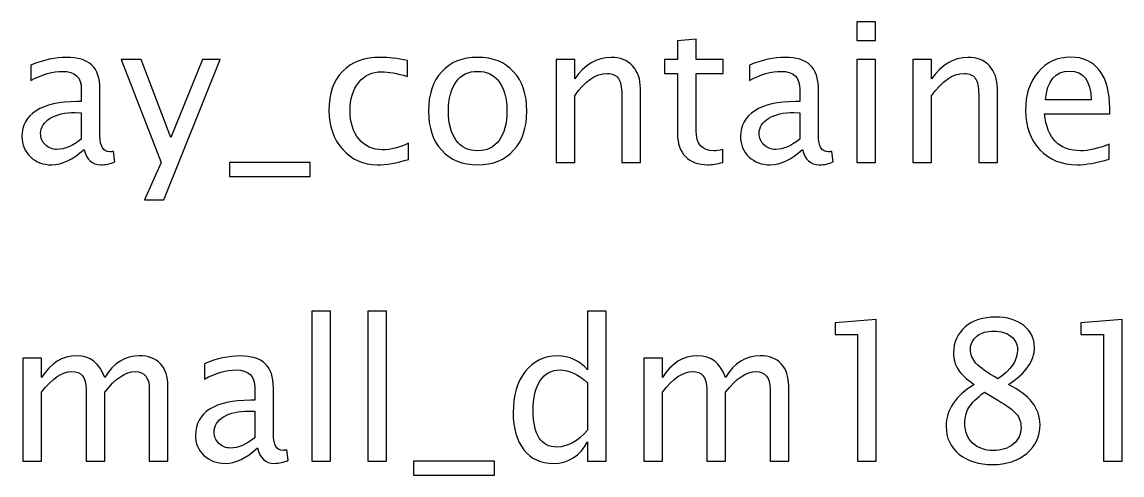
# Model space of a CAD drawing. Header units: centimetres. Extents: x -58 to 58, y -46 to 58.
# Drawn here: x 11.43 to 35.38, y 48.36 to 58.23 of the extents above; entities that cross this region are included whole.
import ezdxf

# ---------------------------------------------------------------- set-up
doc = ezdxf.new("R2010")
doc.units = ezdxf.units.CM
doc.header["$MEASUREMENT"] = 0
doc.layers.add('Layer 1', color=7, linetype='Continuous')

msp = doc.modelspace()

# ---------------------------------------------------------------- linework, layer by layer
at = {"layer": 'Layer 1'}
for points, knots in [([(29.60426, 57.82474), (29.60426, 57.82474), (29.60426, 58.23114), (29.60426, 58.23114), (29.60426, 58.23114), (29.60426, 58.23114), (30.01066, 58.23114), (30.01066, 58.23114), (30.01066, 58.23114), (30.01066, 58.23114), (30.01066, 57.82474), (30.01066, 57.82474), (30.01066, 57.82474), (30.01066, 57.82474), (29.60426, 57.82474), (29.60426, 57.82474)], [0, 0, 0, 0, 0.2, 0.2, 0.2, 0.2, 0.4, 0.4, 0.4, 0.4, 0.6, 0.6, 0.6, 0.6, 1, 1, 1, 1]), ([(26.68679, 55.17115), (26.5612, 55.13657), (26.45184, 55.11964), (26.35941, 55.11964), (26.35941, 55.11964), (26.15198, 55.11964), (25.99041, 55.17891), (25.8747, 55.29744), (25.8747, 55.29744), (25.75828, 55.41597), (25.70042, 55.58037), (25.70042, 55.79133), (25.70042, 55.79133), (25.70042, 55.79133), (25.70042, 57.10931), (25.70042, 57.10931), (25.70042, 57.10931), (25.70042, 57.10931), (25.41961, 57.10931), (25.41961, 57.10931), (25.41961, 57.10931), (25.41961, 57.10931), (25.41961, 57.4141), (25.41961, 57.4141), (25.41961, 57.4141), (25.41961, 57.4141), (25.70042, 57.4141), (25.70042, 57.4141), (25.70042, 57.4141), (25.70042, 57.4141), (25.70042, 57.8198), (25.70042, 57.8198), (25.70042, 57.8198), (25.70042, 57.8198), (26.10682, 57.8586), (26.10682, 57.8586), (26.10682, 57.8586), (26.10682, 57.8586), (26.10682, 57.4141), (26.10682, 57.4141), (26.10682, 57.4141), (26.10682, 57.4141), (26.69526, 57.4141), (26.69526, 57.4141), (26.69526, 57.4141), (26.69526, 57.4141), (26.69526, 57.10931), (26.69526, 57.10931), (26.69526, 57.10931), (26.69526, 57.10931), (26.10682, 57.10931), (26.10682, 57.10931), (26.10682, 57.10931), (26.10682, 57.10931), (26.10682, 55.86471), (26.10682, 55.86471), (26.10682, 55.86471), (26.10682, 55.5712), (26.23453, 55.42444), (26.48923, 55.42444), (26.48923, 55.42444), (26.54356, 55.42444), (26.60918, 55.43361), (26.68679, 55.45125), (26.68679, 55.45125), (26.68679, 55.45125), (26.68679, 55.17115), (26.68679, 55.17115)], [0, 0, 0, 0, 0.05555556, 0.05555556, 0.05555556, 0.05555556, 0.11111111, 0.11111111, 0.11111111, 0.11111111, 0.16666667, 0.16666667, 0.16666667, 0.16666667, 0.22222222, 0.22222222, 0.22222222, 0.22222222, 0.27777778, 0.27777778, 0.27777778, 0.27777778, 0.33333333, 0.33333333, 0.33333333, 0.33333333, 0.38888889, 0.38888889, 0.38888889, 0.38888889, 0.44444444, 0.44444444, 0.44444444, 0.44444444, 0.5, 0.5, 0.5, 0.5, 0.55555556, 0.55555556, 0.55555556, 0.55555556, 0.61111111, 0.61111111, 0.61111111, 0.61111111, 0.66666667, 0.66666667, 0.66666667, 0.66666667, 0.72222222, 0.72222222, 0.72222222, 0.72222222, 0.77777778, 0.77777778, 0.77777778, 0.77777778, 0.83333333, 0.83333333, 0.83333333, 0.83333333, 0.88888889, 0.88888889, 0.88888889, 0.88888889, 1, 1, 1, 1]), ([(12.77747, 55.45619), (12.53335, 55.23182), (12.2984, 55.11964), (12.07262, 55.11964), (12.07262, 55.11964), (11.88706, 55.11964), (11.73255, 55.1775), (11.61049, 55.29391), (11.61049, 55.29391), (11.48772, 55.41033), (11.42634, 55.55708), (11.42634, 55.73418), (11.42634, 55.73418), (11.42634, 55.97901), (11.52935, 56.16739), (11.73537, 56.29862), (11.73537, 56.29862), (11.94139, 56.42986), (12.23702, 56.49547), (12.62225, 56.49547), (12.62225, 56.49547), (12.62225, 56.49547), (12.7175, 56.49547), (12.7175, 56.49547), (12.7175, 56.49547), (12.7175, 56.49547), (12.7175, 56.7657), (12.7175, 56.7657), (12.7175, 56.7657), (12.7175, 57.02605), (12.58204, 57.15587), (12.3104, 57.15587), (12.3104, 57.15587), (12.10014, 57.15587), (11.87013, 57.08955), (11.62107, 56.95691), (11.62107, 56.95691), (11.62107, 56.95691), (11.62107, 57.29134), (11.62107, 57.29134), (11.62107, 57.29134), (11.89483, 57.40423), (12.15306, 57.46067), (12.39506, 57.46067), (12.39506, 57.46067), (12.64412, 57.46067), (12.82827, 57.40423), (12.9461, 57.29063), (12.9461, 57.29063), (13.06464, 57.17704), (13.1239, 57.00206), (13.1239, 56.7657), (13.1239, 56.7657), (13.1239, 56.7657), (13.1239, 55.75182), (13.1239, 55.75182), (13.1239, 55.75182), (13.1239, 55.51969), (13.19516, 55.40327), (13.33839, 55.40327), (13.33839, 55.40327), (13.35603, 55.40327), (13.38213, 55.4061), (13.41671, 55.41174), (13.41671, 55.41174), (13.41671, 55.41174), (13.44563, 55.18596), (13.44563, 55.18596), (13.44563, 55.18596), (13.35321, 55.14151), (13.25161, 55.11964), (13.14013, 55.11964), (13.14013, 55.11964), (12.95034, 55.11964), (12.82969, 55.23182), (12.77747, 55.45619)], [0, 0, 0, 0, 0.05, 0.05, 0.05, 0.05, 0.1, 0.1, 0.1, 0.1, 0.15, 0.15, 0.15, 0.15, 0.2, 0.2, 0.2, 0.2, 0.25, 0.25, 0.25, 0.25, 0.3, 0.3, 0.3, 0.3, 0.35, 0.35, 0.35, 0.35, 0.4, 0.4, 0.4, 0.4, 0.45, 0.45, 0.45, 0.45, 0.5, 0.5, 0.5, 0.5, 0.55, 0.55, 0.55, 0.55, 0.6, 0.6, 0.6, 0.6, 0.65, 0.65, 0.65, 0.65, 0.7, 0.7, 0.7, 0.7, 0.75, 0.75, 0.75, 0.75, 0.8, 0.8, 0.8, 0.8, 0.85, 0.85, 0.85, 0.85, 0.9, 0.9, 0.9, 0.9, 1, 1, 1, 1]), ([(14.09121, 54.35341), (14.09121, 54.35341), (14.45528, 55.16762), (14.45528, 55.16762), (14.45528, 55.16762), (14.45528, 55.16762), (13.58604, 57.4141), (13.58604, 57.4141), (13.58604, 57.4141), (13.58604, 57.4141), (14.02207, 57.4141), (14.02207, 57.4141), (14.02207, 57.4141), (14.02207, 57.4141), (14.66836, 55.71513), (14.66836, 55.71513), (14.66836, 55.71513), (14.66836, 55.71513), (15.35769, 57.4141), (15.35769, 57.4141), (15.35769, 57.4141), (15.35769, 57.4141), (15.7408, 57.4141), (15.7408, 57.4141), (15.7408, 57.4141), (15.7408, 57.4141), (14.51455, 54.35341), (14.51455, 54.35341), (14.51455, 54.35341), (14.51455, 54.35341), (14.09121, 54.35341), (14.09121, 54.35341)], [0, 0, 0, 0, 0.11111111, 0.11111111, 0.11111111, 0.11111111, 0.22222222, 0.22222222, 0.22222222, 0.22222222, 0.33333333, 0.33333333, 0.33333333, 0.33333333, 0.44444444, 0.44444444, 0.44444444, 0.44444444, 0.55555556, 0.55555556, 0.55555556, 0.55555556, 0.66666667, 0.66666667, 0.66666667, 0.66666667, 0.77777778, 0.77777778, 0.77777778, 0.77777778, 1, 1, 1, 1]), ([(19.84502, 55.23817), (19.58184, 55.15915), (19.35465, 55.11964), (19.16345, 55.11964), (19.16345, 55.11964), (18.86006, 55.11964), (18.60888, 55.23182), (18.40921, 55.45548), (18.40921, 55.45548), (18.20954, 55.67985), (18.10935, 55.96278), (18.10935, 56.30356), (18.10935, 56.30356), (18.10935, 56.66763), (18.20813, 56.95197), (18.40568, 57.15517), (18.40568, 57.15517), (18.60324, 57.35907), (18.87911, 57.46067), (19.2333, 57.46067), (19.2333, 57.46067), (19.40757, 57.46067), (19.60372, 57.43668), (19.81962, 57.3887), (19.81962, 57.3887), (19.81962, 57.3887), (19.81962, 57.04581), (19.81962, 57.04581), (19.81962, 57.04581), (19.59031, 57.11354), (19.40334, 57.14741), (19.2594, 57.14741), (19.2594, 57.14741), (19.05056, 57.14741), (18.88334, 57.06909), (18.75846, 56.91316), (18.75846, 56.91316), (18.63358, 56.75723), (18.57078, 56.54909), (18.57078, 56.28945), (18.57078, 56.28945), (18.57078, 56.03757), (18.63569, 55.83437), (18.76481, 55.67844), (18.76481, 55.67844), (18.89393, 55.52322), (19.06255, 55.44561), (19.2721, 55.44561), (19.2721, 55.44561), (19.45767, 55.44561), (19.64817, 55.49358), (19.84502, 55.58954), (19.84502, 55.58954), (19.84502, 55.58954), (19.84502, 55.23817), (19.84502, 55.23817)], [0, 0, 0, 0, 0.06666667, 0.06666667, 0.06666667, 0.06666667, 0.13333333, 0.13333333, 0.13333333, 0.13333333, 0.2, 0.2, 0.2, 0.2, 0.26666667, 0.26666667, 0.26666667, 0.26666667, 0.33333333, 0.33333333, 0.33333333, 0.33333333, 0.4, 0.4, 0.4, 0.4, 0.46666667, 0.46666667, 0.46666667, 0.46666667, 0.53333333, 0.53333333, 0.53333333, 0.53333333, 0.6, 0.6, 0.6, 0.6, 0.66666667, 0.66666667, 0.66666667, 0.66666667, 0.73333333, 0.73333333, 0.73333333, 0.73333333, 0.8, 0.8, 0.8, 0.8, 0.86666667, 0.86666667, 0.86666667, 0.86666667, 1, 1, 1, 1]), ([(21.34855, 55.11964), (21.01906, 55.11964), (20.758, 55.22477), (20.56609, 55.43502), (20.56609, 55.43502), (20.37348, 55.64528), (20.27752, 55.93103), (20.27752, 56.29157), (20.27752, 56.29157), (20.27752, 56.6514), (20.37348, 56.93644), (20.56609, 57.14599), (20.56609, 57.14599), (20.758, 57.35554), (21.01906, 57.46067), (21.34855, 57.46067), (21.34855, 57.46067), (21.67805, 57.46067), (21.9391, 57.35554), (22.13101, 57.14599), (22.13101, 57.14599), (22.32363, 56.93644), (22.41958, 56.6514), (22.41958, 56.29157), (22.41958, 56.29157), (22.41958, 55.93103), (22.32363, 55.64528), (22.13101, 55.43502), (22.13101, 55.43502), (21.9391, 55.22477), (21.67805, 55.11964), (21.34855, 55.11964)], [0, 0, 0, 0, 0.11111111, 0.11111111, 0.11111111, 0.11111111, 0.22222222, 0.22222222, 0.22222222, 0.22222222, 0.33333333, 0.33333333, 0.33333333, 0.33333333, 0.44444444, 0.44444444, 0.44444444, 0.44444444, 0.55555556, 0.55555556, 0.55555556, 0.55555556, 0.66666667, 0.66666667, 0.66666667, 0.66666667, 0.77777778, 0.77777778, 0.77777778, 0.77777778, 1, 1, 1, 1]), ([(23.056, 55.17044), (23.056, 55.17044), (23.056, 57.4141), (23.056, 57.4141), (23.056, 57.4141), (23.056, 57.4141), (23.4624, 57.4141), (23.4624, 57.4141), (23.4624, 57.4141), (23.4624, 57.4141), (23.4624, 56.99007), (23.4624, 56.99007), (23.4624, 56.99007), (23.67759, 57.30404), (23.94147, 57.46067), (24.25333, 57.46067), (24.25333, 57.46067), (24.44947, 57.46067), (24.6054, 57.39929), (24.7204, 57.27582), (24.7204, 57.27582), (24.83541, 57.15305), (24.89326, 56.98724), (24.89326, 56.77981), (24.89326, 56.77981), (24.89326, 56.77981), (24.89326, 55.17044), (24.89326, 55.17044), (24.89326, 55.17044), (24.89326, 55.17044), (24.48687, 55.17044), (24.48687, 55.17044), (24.48687, 55.17044), (24.48687, 55.17044), (24.48687, 56.64717), (24.48687, 56.64717), (24.48687, 56.64717), (24.48687, 56.81368), (24.46217, 56.93221), (24.41349, 57.00277), (24.41349, 57.00277), (24.3641, 57.07403), (24.28296, 57.10931), (24.16937, 57.10931), (24.16937, 57.10931), (23.9196, 57.10931), (23.68394, 56.94632), (23.4624, 56.62036), (23.4624, 56.62036), (23.4624, 56.62036), (23.4624, 55.17044), (23.4624, 55.17044), (23.4624, 55.17044), (23.4624, 55.17044), (23.056, 55.17044), (23.056, 55.17044)], [0, 0, 0, 0, 0.06666667, 0.06666667, 0.06666667, 0.06666667, 0.13333333, 0.13333333, 0.13333333, 0.13333333, 0.2, 0.2, 0.2, 0.2, 0.26666667, 0.26666667, 0.26666667, 0.26666667, 0.33333333, 0.33333333, 0.33333333, 0.33333333, 0.4, 0.4, 0.4, 0.4, 0.46666667, 0.46666667, 0.46666667, 0.46666667, 0.53333333, 0.53333333, 0.53333333, 0.53333333, 0.6, 0.6, 0.6, 0.6, 0.66666667, 0.66666667, 0.66666667, 0.66666667, 0.73333333, 0.73333333, 0.73333333, 0.73333333, 0.8, 0.8, 0.8, 0.8, 0.86666667, 0.86666667, 0.86666667, 0.86666667, 1, 1, 1, 1]), ([(28.42316, 55.45619), (28.17904, 55.23182), (27.94409, 55.11964), (27.71831, 55.11964), (27.71831, 55.11964), (27.53275, 55.11964), (27.37824, 55.1775), (27.25618, 55.29391), (27.25618, 55.29391), (27.13341, 55.41033), (27.07203, 55.55708), (27.07203, 55.73418), (27.07203, 55.73418), (27.07203, 55.97901), (27.17504, 56.16739), (27.38106, 56.29862), (27.38106, 56.29862), (27.58708, 56.42986), (27.88271, 56.49547), (28.26794, 56.49547), (28.26794, 56.49547), (28.26794, 56.49547), (28.36319, 56.49547), (28.36319, 56.49547), (28.36319, 56.49547), (28.36319, 56.49547), (28.36319, 56.7657), (28.36319, 56.7657), (28.36319, 56.7657), (28.36319, 57.02605), (28.22773, 57.15587), (27.95609, 57.15587), (27.95609, 57.15587), (27.74583, 57.15587), (27.51582, 57.08955), (27.26676, 56.95691), (27.26676, 56.95691), (27.26676, 56.95691), (27.26676, 57.29134), (27.26676, 57.29134), (27.26676, 57.29134), (27.54052, 57.40423), (27.79875, 57.46067), (28.04075, 57.46067), (28.04075, 57.46067), (28.28981, 57.46067), (28.47396, 57.40423), (28.59179, 57.29063), (28.59179, 57.29063), (28.71033, 57.17704), (28.76959, 57.00206), (28.76959, 56.7657), (28.76959, 56.7657), (28.76959, 56.7657), (28.76959, 55.75182), (28.76959, 55.75182), (28.76959, 55.75182), (28.76959, 55.51969), (28.84085, 55.40327), (28.98408, 55.40327), (28.98408, 55.40327), (29.00172, 55.40327), (29.02782, 55.4061), (29.0624, 55.41174), (29.0624, 55.41174), (29.0624, 55.41174), (29.09132, 55.18596), (29.09132, 55.18596), (29.09132, 55.18596), (28.9989, 55.14151), (28.8973, 55.11964), (28.78582, 55.11964), (28.78582, 55.11964), (28.59603, 55.11964), (28.47538, 55.23182), (28.42316, 55.45619)], [0, 0, 0, 0, 0.05, 0.05, 0.05, 0.05, 0.1, 0.1, 0.1, 0.1, 0.15, 0.15, 0.15, 0.15, 0.2, 0.2, 0.2, 0.2, 0.25, 0.25, 0.25, 0.25, 0.3, 0.3, 0.3, 0.3, 0.35, 0.35, 0.35, 0.35, 0.4, 0.4, 0.4, 0.4, 0.45, 0.45, 0.45, 0.45, 0.5, 0.5, 0.5, 0.5, 0.55, 0.55, 0.55, 0.55, 0.6, 0.6, 0.6, 0.6, 0.65, 0.65, 0.65, 0.65, 0.7, 0.7, 0.7, 0.7, 0.75, 0.75, 0.75, 0.75, 0.8, 0.8, 0.8, 0.8, 0.85, 0.85, 0.85, 0.85, 0.9, 0.9, 0.9, 0.9, 1, 1, 1, 1]), ([(29.60426, 55.17044), (29.60426, 55.17044), (29.60426, 57.4141), (29.60426, 57.4141), (29.60426, 57.4141), (29.60426, 57.4141), (30.01066, 57.4141), (30.01066, 57.4141), (30.01066, 57.4141), (30.01066, 57.4141), (30.01066, 55.17044), (30.01066, 55.17044), (30.01066, 55.17044), (30.01066, 55.17044), (29.60426, 55.17044), (29.60426, 55.17044)], [0, 0, 0, 0, 0.2, 0.2, 0.2, 0.2, 0.4, 0.4, 0.4, 0.4, 0.6, 0.6, 0.6, 0.6, 1, 1, 1, 1]), ([(30.82769, 55.17044), (30.82769, 55.17044), (30.82769, 57.4141), (30.82769, 57.4141), (30.82769, 57.4141), (30.82769, 57.4141), (31.23409, 57.4141), (31.23409, 57.4141), (31.23409, 57.4141), (31.23409, 57.4141), (31.23409, 56.99007), (31.23409, 56.99007), (31.23409, 56.99007), (31.44928, 57.30404), (31.71316, 57.46067), (32.02502, 57.46067), (32.02502, 57.46067), (32.22116, 57.46067), (32.37709, 57.39929), (32.49209, 57.27582), (32.49209, 57.27582), (32.6071, 57.15305), (32.66495, 56.98724), (32.66495, 56.77981), (32.66495, 56.77981), (32.66495, 56.77981), (32.66495, 55.17044), (32.66495, 55.17044), (32.66495, 55.17044), (32.66495, 55.17044), (32.25856, 55.17044), (32.25856, 55.17044), (32.25856, 55.17044), (32.25856, 55.17044), (32.25856, 56.64717), (32.25856, 56.64717), (32.25856, 56.64717), (32.25856, 56.81368), (32.23386, 56.93221), (32.18518, 57.00277), (32.18518, 57.00277), (32.13579, 57.07403), (32.05465, 57.10931), (31.94106, 57.10931), (31.94106, 57.10931), (31.69129, 57.10931), (31.45563, 56.94632), (31.23409, 56.62036), (31.23409, 56.62036), (31.23409, 56.62036), (31.23409, 55.17044), (31.23409, 55.17044), (31.23409, 55.17044), (31.23409, 55.17044), (30.82769, 55.17044), (30.82769, 55.17044)], [0, 0, 0, 0, 0.06666667, 0.06666667, 0.06666667, 0.06666667, 0.13333333, 0.13333333, 0.13333333, 0.13333333, 0.2, 0.2, 0.2, 0.2, 0.26666667, 0.26666667, 0.26666667, 0.26666667, 0.33333333, 0.33333333, 0.33333333, 0.33333333, 0.4, 0.4, 0.4, 0.4, 0.46666667, 0.46666667, 0.46666667, 0.46666667, 0.53333333, 0.53333333, 0.53333333, 0.53333333, 0.6, 0.6, 0.6, 0.6, 0.66666667, 0.66666667, 0.66666667, 0.66666667, 0.73333333, 0.73333333, 0.73333333, 0.73333333, 0.8, 0.8, 0.8, 0.8, 0.86666667, 0.86666667, 0.86666667, 0.86666667, 1, 1, 1, 1]), ([(35.10195, 55.24241), (34.8289, 55.16056), (34.59536, 55.11964), (34.40062, 55.11964), (34.40062, 55.11964), (34.06831, 55.11964), (33.79808, 55.22971), (33.58994, 55.44913), (33.58994, 55.44913), (33.3818, 55.66856), (33.27738, 55.9529), (33.27738, 56.30286), (33.27738, 56.30286), (33.27738, 56.64223), (33.3691, 56.92092), (33.55325, 57.13894), (33.55325, 57.13894), (33.7374, 57.35625), (33.97306, 57.4649), (34.26022, 57.4649), (34.26022, 57.4649), (34.53186, 57.4649), (34.74211, 57.36824), (34.89028, 57.17492), (34.89028, 57.17492), (35.03845, 56.9816), (35.11253, 56.70784), (35.11253, 56.35295), (35.11253, 56.35295), (35.11253, 56.35295), (35.11041, 56.22877), (35.11041, 56.22877), (35.11041, 56.22877), (35.11041, 56.22877), (33.69225, 56.22877), (33.69225, 56.22877), (33.69225, 56.22877), (33.75151, 55.69255), (34.01327, 55.42444), (34.47682, 55.42444), (34.47682, 55.42444), (34.64686, 55.42444), (34.855, 55.47242), (35.10195, 55.56837), (35.10195, 55.56837), (35.10195, 55.56837), (35.10195, 55.24241), (35.10195, 55.24241)], [0, 0, 0, 0, 0.07692308, 0.07692308, 0.07692308, 0.07692308, 0.15384615, 0.15384615, 0.15384615, 0.15384615, 0.23076923, 0.23076923, 0.23076923, 0.23076923, 0.30769231, 0.30769231, 0.30769231, 0.30769231, 0.38461538, 0.38461538, 0.38461538, 0.38461538, 0.46153846, 0.46153846, 0.46153846, 0.46153846, 0.53846154, 0.53846154, 0.53846154, 0.53846154, 0.61538462, 0.61538462, 0.61538462, 0.61538462, 0.69230769, 0.69230769, 0.69230769, 0.69230769, 0.76923077, 0.76923077, 0.76923077, 0.76923077, 0.84615385, 0.84615385, 0.84615385, 0.84615385, 1, 1, 1, 1]), ([(21.34785, 55.42444), (21.54893, 55.42444), (21.70556, 55.49993), (21.81704, 55.65163), (21.81704, 55.65163), (21.92781, 55.80262), (21.98355, 56.0164), (21.98355, 56.29157), (21.98355, 56.29157), (21.98355, 56.56603), (21.92781, 56.77911), (21.81704, 56.93009), (21.81704, 56.93009), (21.70556, 57.08038), (21.54893, 57.15587), (21.34785, 57.15587), (21.34785, 57.15587), (21.14606, 57.15587), (20.98942, 57.08038), (20.87936, 56.93009), (20.87936, 56.93009), (20.76859, 56.77911), (20.71355, 56.56603), (20.71355, 56.29157), (20.71355, 56.29157), (20.71355, 56.0164), (20.76859, 55.80262), (20.87936, 55.65163), (20.87936, 55.65163), (20.98942, 55.49993), (21.14606, 55.42444), (21.34785, 55.42444)], [0, 0, 0, 0, 0.11111111, 0.11111111, 0.11111111, 0.11111111, 0.22222222, 0.22222222, 0.22222222, 0.22222222, 0.33333333, 0.33333333, 0.33333333, 0.33333333, 0.44444444, 0.44444444, 0.44444444, 0.44444444, 0.55555556, 0.55555556, 0.55555556, 0.55555556, 0.66666667, 0.66666667, 0.66666667, 0.66666667, 0.77777778, 0.77777778, 0.77777778, 0.77777778, 1, 1, 1, 1]), ([(33.71341, 56.53357), (33.71341, 56.53357), (34.70401, 56.53357), (34.70401, 56.53357), (34.70401, 56.53357), (34.70401, 56.95126), (34.54808, 57.16011), (34.23693, 57.16011), (34.23693, 57.16011), (33.92367, 57.16011), (33.7494, 56.95126), (33.71341, 56.53357)], [0, 0, 0, 0, 0.25, 0.25, 0.25, 0.25, 0.5, 0.5, 0.5, 0.5, 1, 1, 1, 1]), ([(12.7175, 55.67773), (12.7175, 55.67773), (12.7175, 56.25417), (12.7175, 56.25417), (12.7175, 56.25417), (12.7175, 56.25417), (12.58697, 56.25841), (12.58697, 56.25841), (12.58697, 56.25841), (12.3612, 56.25841), (12.17916, 56.21678), (12.04017, 56.13352), (12.04017, 56.13352), (11.90188, 56.04956), (11.83274, 55.93879), (11.83274, 55.8005), (11.83274, 55.8005), (11.83274, 55.70384), (11.86731, 55.622), (11.93575, 55.55497), (11.93575, 55.55497), (12.00489, 55.48794), (12.08885, 55.45407), (12.18834, 55.45407), (12.18834, 55.45407), (12.35767, 55.45407), (12.53406, 55.52886), (12.7175, 55.67773)], [0, 0, 0, 0, 0.125, 0.125, 0.125, 0.125, 0.25, 0.25, 0.25, 0.25, 0.375, 0.375, 0.375, 0.375, 0.5, 0.5, 0.5, 0.5, 0.625, 0.625, 0.625, 0.625, 0.75, 0.75, 0.75, 0.75, 1, 1, 1, 1]), ([(28.36319, 55.67773), (28.36319, 55.67773), (28.36319, 56.25417), (28.36319, 56.25417), (28.36319, 56.25417), (28.36319, 56.25417), (28.23266, 56.25841), (28.23266, 56.25841), (28.23266, 56.25841), (28.00689, 56.25841), (27.82485, 56.21678), (27.68586, 56.13352), (27.68586, 56.13352), (27.54757, 56.04956), (27.47843, 55.93879), (27.47843, 55.8005), (27.47843, 55.8005), (27.47843, 55.70384), (27.513, 55.622), (27.58144, 55.55497), (27.58144, 55.55497), (27.65058, 55.48794), (27.73454, 55.45407), (27.83403, 55.45407), (27.83403, 55.45407), (28.00336, 55.45407), (28.17975, 55.52886), (28.36319, 55.67773)], [0, 0, 0, 0, 0.125, 0.125, 0.125, 0.125, 0.25, 0.25, 0.25, 0.25, 0.375, 0.375, 0.375, 0.375, 0.5, 0.5, 0.5, 0.5, 0.625, 0.625, 0.625, 0.625, 0.75, 0.75, 0.75, 0.75, 1, 1, 1, 1]), ([(15.94188, 54.86564), (15.94188, 54.86564), (15.94188, 55.17044), (15.94188, 55.17044), (15.94188, 55.17044), (15.94188, 55.17044), (17.70295, 55.17044), (17.70295, 55.17044), (17.70295, 55.17044), (17.70295, 55.17044), (17.70295, 54.86564), (17.70295, 54.86564), (17.70295, 54.86564), (17.70295, 54.86564), (15.94188, 54.86564), (15.94188, 54.86564)], [0, 0, 0, 0, 0.2, 0.2, 0.2, 0.2, 0.4, 0.4, 0.4, 0.4, 0.6, 0.6, 0.6, 0.6, 1, 1, 1, 1]), ([(17.73575, 48.66522), (17.73575, 48.66522), (17.73575, 51.92912), (17.73575, 51.92912), (17.73575, 51.92912), (17.73575, 51.92912), (18.14215, 51.92912), (18.14215, 51.92912), (18.14215, 51.92912), (18.14215, 51.92912), (18.14215, 48.66522), (18.14215, 48.66522), (18.14215, 48.66522), (18.14215, 48.66522), (17.73575, 48.66522), (17.73575, 48.66522)], [0, 0, 0, 0, 0.2, 0.2, 0.2, 0.2, 0.4, 0.4, 0.4, 0.4, 0.6, 0.6, 0.6, 0.6, 1, 1, 1, 1]), ([(18.95918, 48.66522), (18.95918, 48.66522), (18.95918, 51.92912), (18.95918, 51.92912), (18.95918, 51.92912), (18.95918, 51.92912), (19.36558, 51.92912), (19.36558, 51.92912), (19.36558, 51.92912), (19.36558, 51.92912), (19.36558, 48.66522), (19.36558, 48.66522), (19.36558, 48.66522), (19.36558, 48.66522), (18.95918, 48.66522), (18.95918, 48.66522)], [0, 0, 0, 0, 0.2, 0.2, 0.2, 0.2, 0.4, 0.4, 0.4, 0.4, 0.6, 0.6, 0.6, 0.6, 1, 1, 1, 1]), ([(23.74285, 48.66522), (23.74285, 48.66522), (23.74285, 49.08644), (23.74285, 49.08644), (23.74285, 49.08644), (23.57704, 48.77176), (23.32727, 48.61442), (22.99355, 48.61442), (22.99355, 48.61442), (22.72261, 48.61442), (22.50954, 48.71249), (22.35431, 48.90934), (22.35431, 48.90934), (22.19909, 49.10619), (22.12148, 49.37501), (22.12148, 49.71579), (22.12148, 49.71579), (22.12148, 50.08832), (22.20967, 50.38819), (22.38536, 50.61537), (22.38536, 50.61537), (22.56175, 50.84186), (22.79317, 50.95545), (23.08033, 50.95545), (23.08033, 50.95545), (23.34632, 50.95545), (23.56787, 50.85385), (23.74285, 50.64995), (23.74285, 50.64995), (23.74285, 50.64995), (23.74285, 51.92912), (23.74285, 51.92912), (23.74285, 51.92912), (23.74285, 51.92912), (24.14924, 51.92912), (24.14924, 51.92912), (24.14924, 51.92912), (24.14924, 51.92912), (24.14924, 48.66522), (24.14924, 48.66522), (24.14924, 48.66522), (24.14924, 48.66522), (23.74285, 48.66522), (23.74285, 48.66522)], [0, 0, 0, 0, 0.08333333, 0.08333333, 0.08333333, 0.08333333, 0.16666667, 0.16666667, 0.16666667, 0.16666667, 0.25, 0.25, 0.25, 0.25, 0.33333333, 0.33333333, 0.33333333, 0.33333333, 0.41666667, 0.41666667, 0.41666667, 0.41666667, 0.5, 0.5, 0.5, 0.5, 0.58333333, 0.58333333, 0.58333333, 0.58333333, 0.66666667, 0.66666667, 0.66666667, 0.66666667, 0.75, 0.75, 0.75, 0.75, 0.83333333, 0.83333333, 0.83333333, 0.83333333, 1, 1, 1, 1]), ([(29.61871, 48.66522), (29.61871, 48.66522), (29.61871, 51.42112), (29.61871, 51.42112), (29.61871, 51.42112), (29.61871, 51.42112), (29.13188, 51.42112), (29.13188, 51.42112), (29.13188, 51.42112), (29.13188, 51.42112), (29.13188, 51.67512), (29.13188, 51.67512), (29.13188, 51.67512), (29.13188, 51.67512), (30.02511, 51.75132), (30.02511, 51.75132), (30.02511, 51.75132), (30.02511, 51.75132), (30.02511, 48.66522), (30.02511, 48.66522), (30.02511, 48.66522), (30.02511, 48.66522), (29.61871, 48.66522), (29.61871, 48.66522)], [0, 0, 0, 0, 0.14285714, 0.14285714, 0.14285714, 0.14285714, 0.28571429, 0.28571429, 0.28571429, 0.28571429, 0.42857143, 0.42857143, 0.42857143, 0.42857143, 0.57142857, 0.57142857, 0.57142857, 0.57142857, 0.71428571, 0.71428571, 0.71428571, 0.71428571, 1, 1, 1, 1]), ([(32.16013, 50.33104), (31.9922, 50.44816), (31.87508, 50.55681), (31.80947, 50.65771), (31.80947, 50.65771), (31.74385, 50.7579), (31.71139, 50.87925), (31.71139, 51.02107), (31.71139, 51.02107), (31.71139, 51.25249), (31.79606, 51.44087), (31.96469, 51.58551), (31.96469, 51.58551), (32.13402, 51.73015), (32.35486, 51.80212), (32.6272, 51.80212), (32.6272, 51.80212), (32.87838, 51.80212), (33.08229, 51.74073), (33.23821, 51.61797), (33.23821, 51.61797), (33.39414, 51.49591), (33.47246, 51.33645), (33.47246, 51.14101), (33.47246, 51.14101), (33.47246, 50.84468), (33.28266, 50.57445), (32.90378, 50.33104), (32.90378, 50.33104), (33.36451, 50.10526), (33.59522, 49.81386), (33.59522, 49.45685), (33.59522, 49.45685), (33.59522, 49.20215), (33.49856, 48.99401), (33.30595, 48.83173), (33.30595, 48.83173), (33.11333, 48.67016), (32.86568, 48.58902), (32.56229, 48.58902), (32.56229, 48.58902), (32.25961, 48.58902), (32.01549, 48.66522), (31.82922, 48.81762), (31.82922, 48.81762), (31.64366, 48.96931), (31.55053, 49.16969), (31.55053, 49.41734), (31.55053, 49.41734), (31.55053, 49.78423), (31.75373, 50.08832), (32.16013, 50.33104)], [0, 0, 0, 0, 0.07142857, 0.07142857, 0.07142857, 0.07142857, 0.14285714, 0.14285714, 0.14285714, 0.14285714, 0.21428571, 0.21428571, 0.21428571, 0.21428571, 0.28571429, 0.28571429, 0.28571429, 0.28571429, 0.35714286, 0.35714286, 0.35714286, 0.35714286, 0.42857143, 0.42857143, 0.42857143, 0.42857143, 0.5, 0.5, 0.5, 0.5, 0.57142857, 0.57142857, 0.57142857, 0.57142857, 0.64285714, 0.64285714, 0.64285714, 0.64285714, 0.71428571, 0.71428571, 0.71428571, 0.71428571, 0.78571429, 0.78571429, 0.78571429, 0.78571429, 0.85714286, 0.85714286, 0.85714286, 0.85714286, 1, 1, 1, 1]), ([(34.97247, 48.66522), (34.97247, 48.66522), (34.97247, 51.42112), (34.97247, 51.42112), (34.97247, 51.42112), (34.97247, 51.42112), (34.48564, 51.42112), (34.48564, 51.42112), (34.48564, 51.42112), (34.48564, 51.42112), (34.48564, 51.67512), (34.48564, 51.67512), (34.48564, 51.67512), (34.48564, 51.67512), (35.37887, 51.75132), (35.37887, 51.75132), (35.37887, 51.75132), (35.37887, 51.75132), (35.37887, 48.66522), (35.37887, 48.66522), (35.37887, 48.66522), (35.37887, 48.66522), (34.97247, 48.66522), (34.97247, 48.66522)], [0, 0, 0, 0, 0.14285714, 0.14285714, 0.14285714, 0.14285714, 0.28571429, 0.28571429, 0.28571429, 0.28571429, 0.42857143, 0.42857143, 0.42857143, 0.42857143, 0.57142857, 0.57142857, 0.57142857, 0.57142857, 0.71428571, 0.71428571, 0.71428571, 0.71428571, 1, 1, 1, 1]), ([(32.67659, 50.45874), (32.96164, 50.64712), (33.10416, 50.85597), (33.10416, 51.08668), (33.10416, 51.08668), (33.10416, 51.21016), (33.05618, 51.30893), (32.96093, 51.38443), (32.96093, 51.38443), (32.86498, 51.45992), (32.74009, 51.49732), (32.58558, 51.49732), (32.58558, 51.49732), (32.436, 51.49732), (32.31394, 51.46063), (32.2201, 51.38655), (32.2201, 51.38655), (32.12626, 51.31246), (32.07969, 51.21721), (32.07969, 51.09938), (32.07969, 51.09938), (32.07969, 50.98508), (32.12203, 50.88207), (32.20669, 50.79035), (32.20669, 50.79035), (32.29136, 50.69934), (32.44799, 50.58856), (32.67659, 50.45874)], [0, 0, 0, 0, 0.125, 0.125, 0.125, 0.125, 0.25, 0.25, 0.25, 0.25, 0.375, 0.375, 0.375, 0.375, 0.5, 0.5, 0.5, 0.5, 0.625, 0.625, 0.625, 0.625, 0.75, 0.75, 0.75, 0.75, 1, 1, 1, 1]), ([(11.44573, 48.66522), (11.44573, 48.66522), (11.44573, 50.90888), (11.44573, 50.90888), (11.44573, 50.90888), (11.44573, 50.90888), (11.85213, 50.90888), (11.85213, 50.90888), (11.85213, 50.90888), (11.85213, 50.90888), (11.85213, 50.48485), (11.85213, 50.48485), (11.85213, 50.48485), (12.05039, 50.79882), (12.30439, 50.95545), (12.61554, 50.95545), (12.61554, 50.95545), (12.9154, 50.95545), (13.11931, 50.79882), (13.22796, 50.48485), (13.22796, 50.48485), (13.42058, 50.80164), (13.67176, 50.95968), (13.98008, 50.95968), (13.98008, 50.95968), (14.17693, 50.95968), (14.33004, 50.90183), (14.4394, 50.78541), (14.4394, 50.78541), (14.54876, 50.669), (14.60379, 50.50601), (14.60379, 50.29646), (14.60379, 50.29646), (14.60379, 50.29646), (14.60379, 48.66522), (14.60379, 48.66522), (14.60379, 48.66522), (14.60379, 48.66522), (14.19739, 48.66522), (14.19739, 48.66522), (14.19739, 48.66522), (14.19739, 48.66522), (14.19739, 50.22944), (14.19739, 50.22944), (14.19739, 50.22944), (14.19739, 50.48485), (14.09579, 50.61255), (13.89259, 50.61255), (13.89259, 50.61255), (13.68163, 50.61255), (13.46009, 50.46368), (13.22796, 50.16523), (13.22796, 50.16523), (13.22796, 50.16523), (13.22796, 48.66522), (13.22796, 48.66522), (13.22796, 48.66522), (13.22796, 48.66522), (12.82156, 48.66522), (12.82156, 48.66522), (12.82156, 48.66522), (12.82156, 48.66522), (12.82156, 50.23085), (12.82156, 50.23085), (12.82156, 50.23085), (12.82156, 50.48837), (12.71855, 50.61679), (12.51182, 50.61679), (12.51182, 50.61679), (12.30651, 50.61679), (12.08637, 50.46721), (11.85213, 50.16735), (11.85213, 50.16735), (11.85213, 50.16735), (11.85213, 48.66522), (11.85213, 48.66522), (11.85213, 48.66522), (11.85213, 48.66522), (11.44573, 48.66522), (11.44573, 48.66522)], [0, 0, 0, 0, 0.04761905, 0.04761905, 0.04761905, 0.04761905, 0.0952381, 0.0952381, 0.0952381, 0.0952381, 0.14285714, 0.14285714, 0.14285714, 0.14285714, 0.19047619, 0.19047619, 0.19047619, 0.19047619, 0.23809524, 0.23809524, 0.23809524, 0.23809524, 0.28571429, 0.28571429, 0.28571429, 0.28571429, 0.33333333, 0.33333333, 0.33333333, 0.33333333, 0.38095238, 0.38095238, 0.38095238, 0.38095238, 0.42857143, 0.42857143, 0.42857143, 0.42857143, 0.47619048, 0.47619048, 0.47619048, 0.47619048, 0.52380952, 0.52380952, 0.52380952, 0.52380952, 0.57142857, 0.57142857, 0.57142857, 0.57142857, 0.61904762, 0.61904762, 0.61904762, 0.61904762, 0.66666667, 0.66666667, 0.66666667, 0.66666667, 0.71428571, 0.71428571, 0.71428571, 0.71428571, 0.76190476, 0.76190476, 0.76190476, 0.76190476, 0.80952381, 0.80952381, 0.80952381, 0.80952381, 0.85714286, 0.85714286, 0.85714286, 0.85714286, 0.9047619, 0.9047619, 0.9047619, 0.9047619, 1, 1, 1, 1]), ([(16.55465, 48.95097), (16.31053, 48.7266), (16.07558, 48.61442), (15.8498, 48.61442), (15.8498, 48.61442), (15.66424, 48.61442), (15.50973, 48.67228), (15.38767, 48.78869), (15.38767, 48.78869), (15.2649, 48.90511), (15.20352, 49.05186), (15.20352, 49.22896), (15.20352, 49.22896), (15.20352, 49.47379), (15.30653, 49.66217), (15.51255, 49.7934), (15.51255, 49.7934), (15.71857, 49.92464), (16.0142, 49.99025), (16.39943, 49.99025), (16.39943, 49.99025), (16.39943, 49.99025), (16.49468, 49.99025), (16.49468, 49.99025), (16.49468, 49.99025), (16.49468, 49.99025), (16.49468, 50.26048), (16.49468, 50.26048), (16.49468, 50.26048), (16.49468, 50.52083), (16.35922, 50.65065), (16.08758, 50.65065), (16.08758, 50.65065), (15.87732, 50.65065), (15.64731, 50.58433), (15.39825, 50.45169), (15.39825, 50.45169), (15.39825, 50.45169), (15.39825, 50.78612), (15.39825, 50.78612), (15.39825, 50.78612), (15.67201, 50.89901), (15.93024, 50.95545), (16.17224, 50.95545), (16.17224, 50.95545), (16.4213, 50.95545), (16.60545, 50.89901), (16.72328, 50.78541), (16.72328, 50.78541), (16.84182, 50.67182), (16.90108, 50.49684), (16.90108, 50.26048), (16.90108, 50.26048), (16.90108, 50.26048), (16.90108, 49.2466), (16.90108, 49.2466), (16.90108, 49.2466), (16.90108, 49.01447), (16.97234, 48.89805), (17.11557, 48.89805), (17.11557, 48.89805), (17.13321, 48.89805), (17.15931, 48.90088), (17.19389, 48.90652), (17.19389, 48.90652), (17.19389, 48.90652), (17.22281, 48.68074), (17.22281, 48.68074), (17.22281, 48.68074), (17.13039, 48.63629), (17.02879, 48.61442), (16.91731, 48.61442), (16.91731, 48.61442), (16.72752, 48.61442), (16.60687, 48.7266), (16.55465, 48.95097)], [0, 0, 0, 0, 0.05, 0.05, 0.05, 0.05, 0.1, 0.1, 0.1, 0.1, 0.15, 0.15, 0.15, 0.15, 0.2, 0.2, 0.2, 0.2, 0.25, 0.25, 0.25, 0.25, 0.3, 0.3, 0.3, 0.3, 0.35, 0.35, 0.35, 0.35, 0.4, 0.4, 0.4, 0.4, 0.45, 0.45, 0.45, 0.45, 0.5, 0.5, 0.5, 0.5, 0.55, 0.55, 0.55, 0.55, 0.6, 0.6, 0.6, 0.6, 0.65, 0.65, 0.65, 0.65, 0.7, 0.7, 0.7, 0.7, 0.75, 0.75, 0.75, 0.75, 0.8, 0.8, 0.8, 0.8, 0.85, 0.85, 0.85, 0.85, 0.9, 0.9, 0.9, 0.9, 1, 1, 1, 1]), ([(24.96346, 48.66522), (24.96346, 48.66522), (24.96346, 50.90888), (24.96346, 50.90888), (24.96346, 50.90888), (24.96346, 50.90888), (25.36986, 50.90888), (25.36986, 50.90888), (25.36986, 50.90888), (25.36986, 50.90888), (25.36986, 50.48485), (25.36986, 50.48485), (25.36986, 50.48485), (25.56812, 50.79882), (25.82212, 50.95545), (26.13327, 50.95545), (26.13327, 50.95545), (26.43313, 50.95545), (26.63704, 50.79882), (26.74569, 50.48485), (26.74569, 50.48485), (26.93831, 50.80164), (27.18949, 50.95968), (27.49781, 50.95968), (27.49781, 50.95968), (27.69466, 50.95968), (27.84777, 50.90183), (27.95713, 50.78541), (27.95713, 50.78541), (28.06649, 50.669), (28.12152, 50.50601), (28.12152, 50.29646), (28.12152, 50.29646), (28.12152, 50.29646), (28.12152, 48.66522), (28.12152, 48.66522), (28.12152, 48.66522), (28.12152, 48.66522), (27.71512, 48.66522), (27.71512, 48.66522), (27.71512, 48.66522), (27.71512, 48.66522), (27.71512, 50.22944), (27.71512, 50.22944), (27.71512, 50.22944), (27.71512, 50.48485), (27.61352, 50.61255), (27.41032, 50.61255), (27.41032, 50.61255), (27.19936, 50.61255), (26.97782, 50.46368), (26.74569, 50.16523), (26.74569, 50.16523), (26.74569, 50.16523), (26.74569, 48.66522), (26.74569, 48.66522), (26.74569, 48.66522), (26.74569, 48.66522), (26.33929, 48.66522), (26.33929, 48.66522), (26.33929, 48.66522), (26.33929, 48.66522), (26.33929, 50.23085), (26.33929, 50.23085), (26.33929, 50.23085), (26.33929, 50.48837), (26.23628, 50.61679), (26.02955, 50.61679), (26.02955, 50.61679), (25.82424, 50.61679), (25.6041, 50.46721), (25.36986, 50.16735), (25.36986, 50.16735), (25.36986, 50.16735), (25.36986, 48.66522), (25.36986, 48.66522), (25.36986, 48.66522), (25.36986, 48.66522), (24.96346, 48.66522), (24.96346, 48.66522)], [0, 0, 0, 0, 0.04761905, 0.04761905, 0.04761905, 0.04761905, 0.0952381, 0.0952381, 0.0952381, 0.0952381, 0.14285714, 0.14285714, 0.14285714, 0.14285714, 0.19047619, 0.19047619, 0.19047619, 0.19047619, 0.23809524, 0.23809524, 0.23809524, 0.23809524, 0.28571429, 0.28571429, 0.28571429, 0.28571429, 0.33333333, 0.33333333, 0.33333333, 0.33333333, 0.38095238, 0.38095238, 0.38095238, 0.38095238, 0.42857143, 0.42857143, 0.42857143, 0.42857143, 0.47619048, 0.47619048, 0.47619048, 0.47619048, 0.52380952, 0.52380952, 0.52380952, 0.52380952, 0.57142857, 0.57142857, 0.57142857, 0.57142857, 0.61904762, 0.61904762, 0.61904762, 0.61904762, 0.66666667, 0.66666667, 0.66666667, 0.66666667, 0.71428571, 0.71428571, 0.71428571, 0.71428571, 0.76190476, 0.76190476, 0.76190476, 0.76190476, 0.80952381, 0.80952381, 0.80952381, 0.80952381, 0.85714286, 0.85714286, 0.85714286, 0.85714286, 0.9047619, 0.9047619, 0.9047619, 0.9047619, 1, 1, 1, 1]), ([(23.74285, 50.37196), (23.53188, 50.55752), (23.33221, 50.65065), (23.14312, 50.65065), (23.14312, 50.65065), (22.95686, 50.65065), (22.81292, 50.57304), (22.71062, 50.41711), (22.71062, 50.41711), (22.60831, 50.26189), (22.55751, 50.04176), (22.55751, 49.75671), (22.55751, 49.75671), (22.55751, 49.23249), (22.73108, 48.97002), (23.07892, 48.97002), (23.07892, 48.97002), (23.3047, 48.97002), (23.52624, 49.09349), (23.74285, 49.33973), (23.74285, 49.33973), (23.74285, 49.33973), (23.74285, 50.37196), (23.74285, 50.37196)], [0, 0, 0, 0, 0.14285714, 0.14285714, 0.14285714, 0.14285714, 0.28571429, 0.28571429, 0.28571429, 0.28571429, 0.42857143, 0.42857143, 0.42857143, 0.42857143, 0.57142857, 0.57142857, 0.57142857, 0.57142857, 0.71428571, 0.71428571, 0.71428571, 0.71428571, 1, 1, 1, 1]), ([(32.38167, 50.16594), (32.21657, 50.03894), (32.10439, 49.92816), (32.04512, 49.83362), (32.04512, 49.83362), (31.98656, 49.73907), (31.95693, 49.62195), (31.95693, 49.48084), (31.95693, 49.48084), (31.95693, 49.30586), (32.01337, 49.16405), (32.12696, 49.0561), (32.12696, 49.0561), (32.24056, 48.94815), (32.38943, 48.89382), (32.57499, 48.89382), (32.57499, 48.89382), (32.7535, 48.89382), (32.89884, 48.93968), (33.01103, 49.03211), (33.01103, 49.03211), (33.12391, 49.12454), (33.18036, 49.24448), (33.18036, 49.39194), (33.18036, 49.39194), (33.18036, 49.51047), (33.14579, 49.61137), (33.07594, 49.69321), (33.07594, 49.69321), (33.00609, 49.77506), (32.87133, 49.87525), (32.67165, 49.99378), (32.67165, 49.99378), (32.67165, 49.99378), (32.38167, 50.16594), (32.38167, 50.16594)], [0, 0, 0, 0, 0.1, 0.1, 0.1, 0.1, 0.2, 0.2, 0.2, 0.2, 0.3, 0.3, 0.3, 0.3, 0.4, 0.4, 0.4, 0.4, 0.5, 0.5, 0.5, 0.5, 0.6, 0.6, 0.6, 0.6, 0.7, 0.7, 0.7, 0.7, 0.8, 0.8, 0.8, 0.8, 1, 1, 1, 1]), ([(16.49468, 49.17251), (16.49468, 49.17251), (16.49468, 49.74895), (16.49468, 49.74895), (16.49468, 49.74895), (16.49468, 49.74895), (16.36415, 49.75319), (16.36415, 49.75319), (16.36415, 49.75319), (16.13838, 49.75319), (15.95634, 49.71156), (15.81735, 49.6283), (15.81735, 49.6283), (15.67906, 49.54434), (15.60992, 49.43357), (15.60992, 49.29528), (15.60992, 49.29528), (15.60992, 49.19862), (15.64449, 49.11678), (15.71293, 49.04975), (15.71293, 49.04975), (15.78207, 48.98272), (15.86603, 48.94885), (15.96552, 48.94885), (15.96552, 48.94885), (16.13485, 48.94885), (16.31124, 49.02364), (16.49468, 49.17251)], [0, 0, 0, 0, 0.125, 0.125, 0.125, 0.125, 0.25, 0.25, 0.25, 0.25, 0.375, 0.375, 0.375, 0.375, 0.5, 0.5, 0.5, 0.5, 0.625, 0.625, 0.625, 0.625, 0.75, 0.75, 0.75, 0.75, 1, 1, 1, 1]), ([(19.95401, 48.36042), (19.95401, 48.36042), (19.95401, 48.66522), (19.95401, 48.66522), (19.95401, 48.66522), (19.95401, 48.66522), (21.71508, 48.66522), (21.71508, 48.66522), (21.71508, 48.66522), (21.71508, 48.66522), (21.71508, 48.36042), (21.71508, 48.36042), (21.71508, 48.36042), (21.71508, 48.36042), (19.95401, 48.36042), (19.95401, 48.36042)], [0, 0, 0, 0, 0.2, 0.2, 0.2, 0.2, 0.4, 0.4, 0.4, 0.4, 0.6, 0.6, 0.6, 0.6, 1, 1, 1, 1])]:
    msp.add_open_spline(points, degree=3, knots=knots, dxfattribs=at)

doc.saveas('drawing.dxf')
